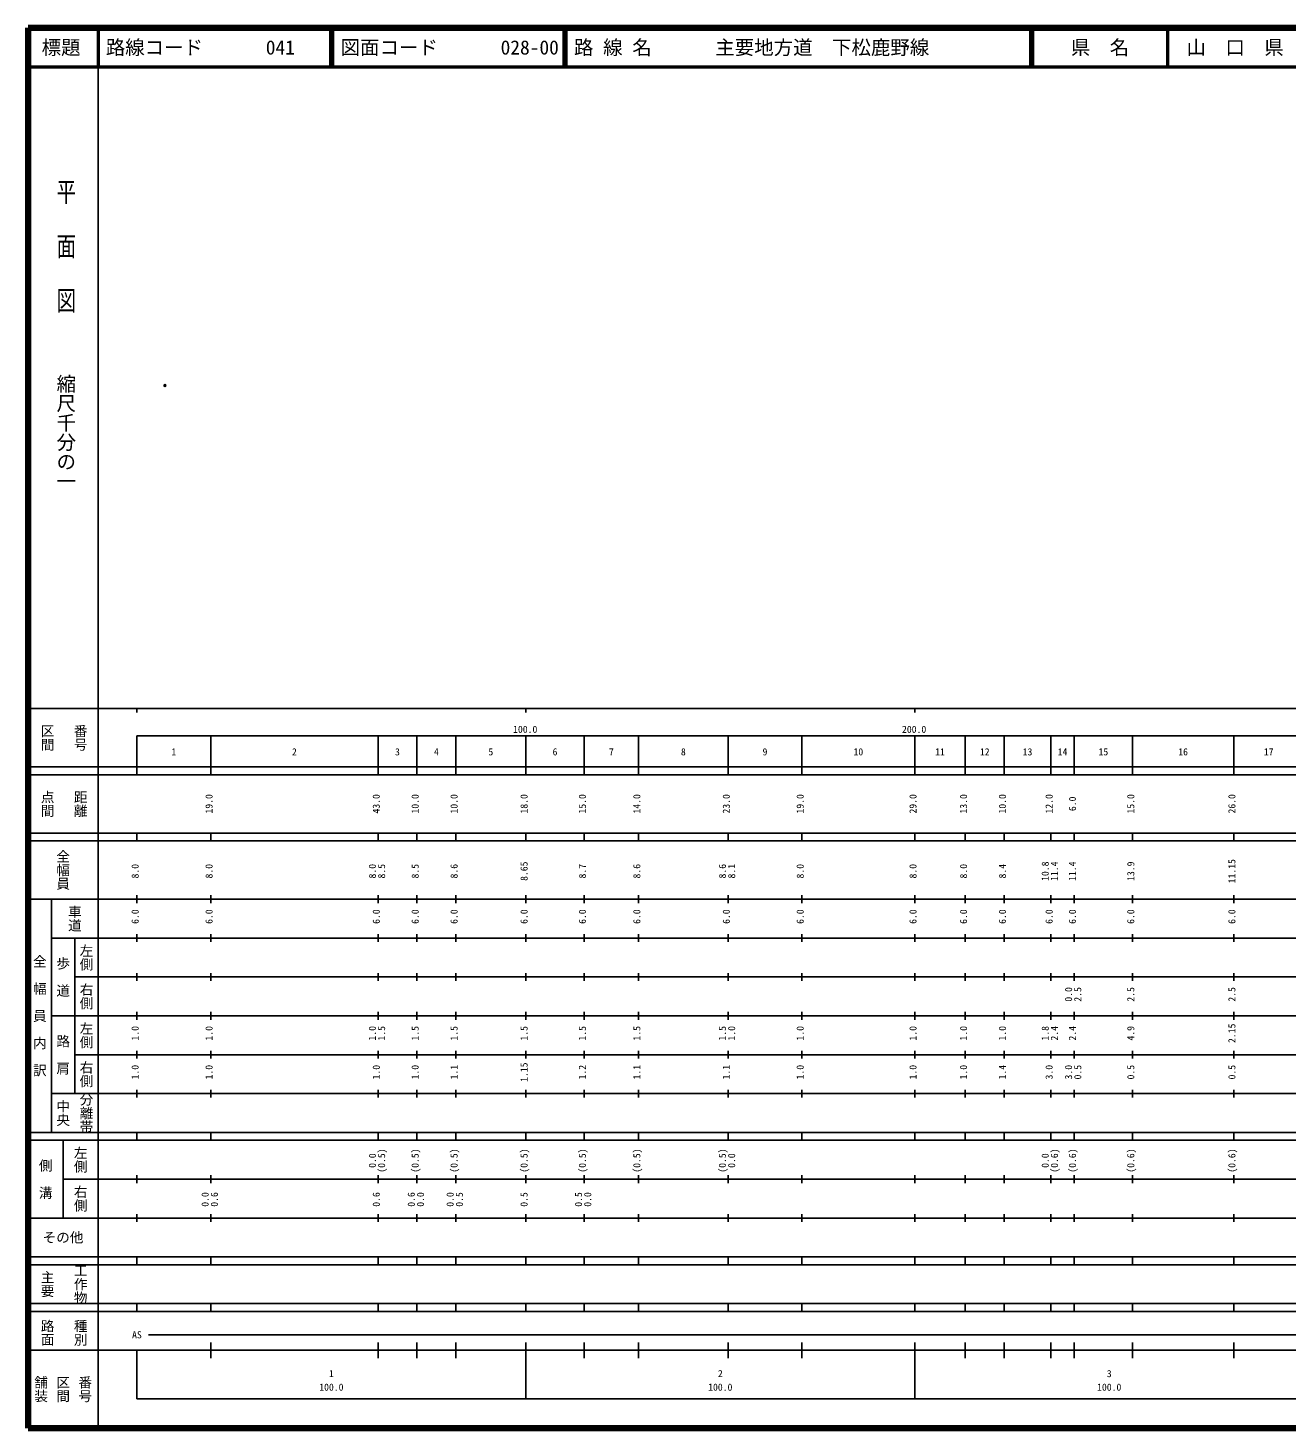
# Model space of a CAD drawing. Units: millimetres on the paper. Extents: x 40 to 680, y 20 to 380.
# Drawn here: x 40 to 363.7, y 20 to 380 of the extents above; entities that cross this region are included whole.
import ezdxf
from ezdxf.enums import TextEntityAlignment as Align

# ---------------------------------------------------------------- set-up
doc = ezdxf.new("R2010")
doc.units = ezdxf.units.MM
doc.header["$PDMODE"] = 32
doc.header["$PDSIZE"] = 0.5
doc.layers.add('M-OTRS', color=6, linetype='Continuous')
doc.layers.add('M-TTL-TXT', color=7, linetype='Continuous')
for name, color, linetype, lineweight in [('M-TTL', 2, 'Continuous', 140), ('M-TTL-BAND', 7, 'Continuous', 25), ('M-TTL-LINE', 7, 'Continuous', 50)]:
    doc.layers.add(name, color=color, linetype=linetype, lineweight=lineweight)
doc.styles.add('@ＭＳ ゴシック', font='')
doc.styles.add('ＭＳ ゴシック', font='')
doc.styles.get('@ＭＳ ゴシック').set_extended_font_data('@MS Gothic')
doc.styles.get('ＭＳ ゴシック').set_extended_font_data('MS Gothic')

msp = doc.modelspace()

# ---------------------------------------------------------------- linework, layer by layer
at = {"layer": 'M-OTRS'}
msp.add_point((75.218, 288.066), dxfattribs=at)
at = {"layer": 'M-TTL'}
for p, q in [((40, 380), (40, 20)), ((680, 380), (40, 380)), ((40, 20), (680, 20))]:
    msp.add_line(p, q, dxfattribs=at)
at = {"layer": 'M-TTL-BAND'}
for p, q in [((58, 370), (58, 20)), ((40, 205), (579, 205)), ((68, 205), (68, 204)), ((168, 205), (168, 204)), ((268, 205), (268, 204)), ((68, 198), (579, 198)), ((68, 198), (68, 188)), ((87, 188), (87, 198)), ((130, 188), (130, 198)), ((140, 188), (140, 198)), ((150, 188), (150, 198)), ((168, 188), (168, 198)), ((183, 188), (183, 198)), ((197, 188), (197, 198)), ((220, 188), (220, 198)), ((239, 188), (239, 198)), ((268, 188), (268, 198)), ((281, 188), (281, 198)), ((291, 188), (291, 198)), ((303, 188), (303, 198)), ((309, 188), (309, 198)), ((324, 188), (324, 198)), ((350, 188), (350, 198)), ((40, 190), (579, 190)), ((40, 188), (579, 188)), ((40, 173), (579, 173)), ((68, 171), (68, 173)), ((87, 171), (87, 173)), ((130, 171), (130, 173)), ((140, 171), (140, 173)), ((150, 171), (150, 173)), ((168, 171), (168, 173)), ((183, 171), (183, 173)), ((197, 171), (197, 173)), ((220, 171), (220, 173)), ((239, 171), (239, 173)), ((268, 171), (268, 173)), ((281, 171), (281, 173)), ((291, 171), (291, 173)), ((303, 171), (303, 173)), ((309, 171), (309, 173)), ((324, 171), (324, 173)), ((350, 171), (350, 173)), ((40, 171), (579, 171)), ((40, 156), (579, 156)), ((46, 96), (46, 156)), ((68, 155), (68, 157)), ((87, 155), (87, 157)), ((130, 155), (130, 157)), ((140, 155), (140, 157)), ((150, 155), (150, 157)), ((168, 155), (168, 157)), ((183, 155), (183, 157)), ((197, 155), (197, 157)), ((220, 155), (220, 157)), ((239, 155), (239, 157)), ((268, 155), (268, 157)), ((281, 155), (281, 157)), ((291, 155), (291, 157)), ((303, 155), (303, 157)), ((309, 155), (309, 157)), ((324, 155), (324, 157)), ((350, 155), (350, 157)), ((46, 146), (579, 146)), ((52, 146), (52, 106)), ((68, 145), (68, 147)), ((87, 145), (87, 147)), ((130, 145), (130, 147)), ((140, 145), (140, 147)), ((150, 145), (150, 147)), ((168, 145), (168, 147)), ((183, 145), (183, 147)), ((197, 145), (197, 147)), ((220, 145), (220, 147)), ((239, 145), (239, 147)), ((268, 145), (268, 147)), ((281, 145), (281, 147)), ((291, 145), (291, 147)), ((303, 145), (303, 147)), ((309, 145), (309, 147)), ((324, 145), (324, 147)), ((350, 145), (350, 147)), ((68, 135), (68, 137)), ((87, 135), (87, 137)), ((130, 135), (130, 137)), ((140, 135), (140, 137)), ((150, 135), (150, 137)), ((168, 135), (168, 137)), ((183, 135), (183, 137)), ((197, 135), (197, 137)), ((220, 135), (220, 137)), ((239, 135), (239, 137)), ((268, 135), (268, 137)), ((281, 135), (281, 137)), ((291, 135), (291, 137)), ((303, 135), (303, 137)), ((309, 135), (309, 137)), ((324, 135), (324, 137)), ((350, 135), (350, 137)), ((52, 136), (579, 136)), ((46, 126), (579, 126)), ((68, 125), (68, 127)), ((87, 125), (87, 127)), ((130, 125), (130, 127)), ((140, 125), (140, 127)), ((150, 125), (150, 127)), ((168, 125), (168, 127)), ((183, 125), (183, 127)), ((197, 125), (197, 127)), ((220, 125), (220, 127)), ((239, 125), (239, 127)), ((268, 125), (268, 127)), ((281, 125), (281, 127)), ((291, 125), (291, 127)), ((303, 125), (303, 127)), ((309, 125), (309, 127)), ((324, 125), (324, 127)), ((350, 125), (350, 127)), ((52, 116), (579, 116)), ((68, 115), (68, 117)), ((87, 115), (87, 117)), ((130, 115), (130, 117)), ((140, 115), (140, 117)), ((150, 115), (150, 117)), ((168, 115), (168, 117)), ((183, 115), (183, 117)), ((197, 115), (197, 117)), ((220, 115), (220, 117)), ((239, 115), (239, 117)), ((268, 115), (268, 117)), ((281, 115), (281, 117)), ((291, 115), (291, 117)), ((303, 115), (303, 117)), ((309, 115), (309, 117)), ((324, 115), (324, 117)), ((350, 115), (350, 117)), ((46, 106), (579, 106)), ((68, 105), (68, 107)), ((87, 105), (87, 107)), ((130, 105), (130, 107)), ((140, 105), (140, 107)), ((150, 105), (150, 107)), ((168, 105), (168, 107)), ((183, 105), (183, 107)), ((197, 105), (197, 107)), ((220, 105), (220, 107)), ((239, 105), (239, 107)), ((268, 105), (268, 107)), ((281, 105), (281, 107)), ((291, 105), (291, 107)), ((303, 105), (303, 107)), ((309, 105), (309, 107)), ((324, 105), (324, 107)), ((350, 105), (350, 107)), ((40, 96), (579, 96)), ((40, 94), (579, 94)), ((49, 94), (49, 74)), ((68, 94), (68, 96)), ((87, 94), (87, 96)), ((130, 94), (130, 96)), ((140, 94), (140, 96)), ((150, 94), (150, 96)), ((168, 94), (168, 96)), ((183, 94), (183, 96)), ((197, 94), (197, 96)), ((220, 94), (220, 96)), ((239, 94), (239, 96)), ((268, 94), (268, 96)), ((281, 94), (281, 96)), ((291, 94), (291, 96)), ((303, 94), (303, 96)), ((309, 94), (309, 96)), ((324, 94), (324, 96)), ((350, 94), (350, 96)), ((49, 84), (579, 84)), ((68, 83), (68, 85)), ((87, 83), (87, 85)), ((130, 83), (130, 85)), ((140, 83), (140, 85)), ((150, 83), (150, 85)), ((168, 83), (168, 85)), ((183, 83), (183, 85)), ((197, 83), (197, 85)), ((220, 83), (220, 85)), ((239, 83), (239, 85)), ((268, 83), (268, 85)), ((281, 83), (281, 85)), ((291, 83), (291, 85)), ((303, 83), (303, 85)), ((309, 83), (309, 85)), ((324, 83), (324, 85)), ((350, 83), (350, 85)), ((40, 74), (579, 74)), ((68, 73), (68, 75)), ((87, 73), (87, 75)), ((130, 73), (130, 75)), ((140, 73), (140, 75)), ((150, 73), (150, 75)), ((168, 73), (168, 75)), ((183, 73), (183, 75)), ((197, 73), (197, 75)), ((220, 73), (220, 75)), ((239, 73), (239, 75)), ((268, 73), (268, 75)), ((281, 73), (281, 75)), ((291, 73), (291, 75)), ((303, 73), (303, 75)), ((309, 73), (309, 75)), ((324, 73), (324, 75)), ((350, 73), (350, 75)), ((40, 64), (579, 64)), ((40, 62), (579, 62)), ((68, 62), (68, 64)), ((87, 62), (87, 64)), ((130, 62), (130, 64)), ((140, 62), (140, 64)), ((150, 62), (150, 64)), ((168, 62), (168, 64)), ((183, 62), (183, 64)), ((197, 62), (197, 64)), ((220, 62), (220, 64)), ((239, 62), (239, 64)), ((268, 62), (268, 64)), ((281, 62), (281, 64)), ((291, 62), (291, 64)), ((303, 62), (303, 64)), ((309, 62), (309, 64)), ((324, 62), (324, 64)), ((350, 62), (350, 64)), ((40, 52), (579, 52)), ((68, 50), (68, 52)), ((87, 50), (87, 52)), ((130, 50), (130, 52)), ((140, 50), (140, 52)), ((150, 50), (150, 52)), ((168, 50), (168, 52)), ((183, 50), (183, 52)), ((197, 50), (197, 52)), ((220, 50), (220, 52)), ((239, 50), (239, 52)), ((268, 50), (268, 52)), ((281, 50), (281, 52)), ((291, 50), (291, 52)), ((303, 50), (303, 52)), ((309, 50), (309, 52)), ((324, 50), (324, 52)), ((350, 50), (350, 52)), ((40, 50), (579, 50)), ((71, 44), (565, 44)), ((40, 40), (579, 40)), ((68, 40), (68, 27.5)), ((87, 38), (87, 42)), ((130, 38), (130, 42)), ((140, 38), (140, 42)), ((150, 38), (150, 42)), ((168, 27.5), (168, 42)), ((183, 38), (183, 42)), ((197, 38), (197, 42)), ((220, 38), (220, 42)), ((239, 38), (239, 42)), ((268, 27.5), (268, 42)), ((281, 38), (281, 42)), ((291, 38), (291, 42)), ((303, 38), (303, 42)), ((309, 38), (309, 42)), ((324, 38), (324, 42)), ((350, 38), (350, 42)), ((68, 27.5), (579, 27.5))]:
    msp.add_line(p, q, dxfattribs=at)
at = {"layer": 'M-TTL-LINE'}
for p, q in [((58, 380), (58, 370)), ((117.75, 380), (117.75, 370)), ((118.25, 380), (118.25, 370)), ((177.75, 380), (177.75, 370)), ((178.25, 380), (178.25, 370)), ((297.75, 380), (297.75, 370)), ((298.25, 380), (298.25, 370)), ((333, 380), (333, 370)), ((40, 370), (680, 370))]:
    msp.add_line(p, q, dxfattribs=at)

# ---------------------------------------------------------------- texts
at = {"layer": 'M-TTL-BAND', "style": '@ＭＳ ゴシック', "width": 1.4}
msp.add_text('平  面  図', height=3.666, rotation=270, dxfattribs=at).set_placement((49.777, 306.475), align=Align.MIDDLE_RIGHT)
at = {"layer": 'M-TTL-BAND', "style": '@ＭＳ ゴシック'}
msp.add_text('縮尺千分の一', height=3.666, rotation=270, dxfattribs=at).set_placement((49.777, 261.03), align=Align.MIDDLE_RIGHT)
for s, p in [('区間', (45, 197.5)), ('番号', (53.5, 197.5)), ('点間', (45, 180.5)), ('距離', (53.5, 180.5)), ('全幅員', (49, 163.5)), ('車道', (52, 151)), ('左側', (55, 141)), ('全\u3000幅\u3000員\u3000内\u3000訳', (43, 126)), ('歩\u3000道', (49, 136)), ('右側', (55, 131)), ('左側', (55, 121)), ('路\u3000肩', (49, 116)), ('右側', (55, 111)), ('分離帯', (55, 101)), ('中央', (49, 101)), ('左側', (53.5, 89)), ('側\u3000溝', (44.5, 84)), ('右側', (53.5, 79)), ('工作物', (53.5, 57)), ('主要', (45, 57)), ('路面', (45, 44.5)), ('種別', (53.5, 44.5)), ('舗装', (43.333, 30)), ('区間', (49, 30)), ('番号', (54.667, 30))]:
    msp.add_text(s, height=2.566, rotation=270, dxfattribs=at).set_placement(p, align=Align.MIDDLE_CENTER)
at = {"layer": 'M-TTL-BAND', "style": 'ＭＳ ゴシック'}
for s, p in [('100.0', (167.844, 198.195)), ('200.0', (267.844, 198.195)), ('1', (77.5, 192.405)), ('2', (108.5, 192.405)), ('3', (135, 192.405)), ('4', (145, 192.405)), ('5', (159, 192.405)), ('6', (175.5, 192.405)), ('7', (190, 192.405)), ('8', (208.5, 192.405)), ('9', (229.5, 192.405)), ('10', (253.5, 192.405)), ('11', (274.5, 192.405)), ('12', (286, 192.405)), ('13', (297, 192.405)), ('14', (306, 192.405)), ('15', (316.5, 192.405)), ('16', (337, 192.405)), ('17', (359, 192.405)), ('AS', (68, 42.5)), ('1', (118, 32.523)), ('2', (218, 32.523)), ('3', (318, 32.523)), ('100.0', (118, 29.033)), ('100.0', (218, 29.033)), ('100.0', (318, 29.033))]:
    msp.add_text(s, height=1.833, dxfattribs=at).set_placement(p, align=Align.BOTTOM_CENTER)
for s, p in [('19.0', (88, 180.5)), ('43.0', (131, 180.5)), ('10.0', (141, 180.5)), ('10.0', (151, 180.5)), ('18.0', (169, 180.5)), ('15.0', (184, 180.5)), ('14.0', (198, 180.5)), ('23.0', (221, 180.5)), ('19.0', (240, 180.5)), ('29.0', (269, 180.5)), ('13.0', (282, 180.5)), ('10.0', (292, 180.5)), ('12.0', (304, 180.5)), ('6.0', (310, 180.5)), ('15.0', (325, 180.5)), ('26.0', (351, 180.5)), ('11.15', (351, 163.174)), ('8.0', (69, 163.174)), ('8.0', (88, 163.174)), ('8.0', (130, 163.174)), ('8.5', (132.37, 163.174)), ('8.5', (141, 163.174)), ('8.6', (151, 163.174)), ('8.65', (169, 163.174)), ('8.7', (184, 163.174)), ('8.6', (198, 163.174)), ('8.6', (220, 163.174)), ('8.1', (222.37, 163.174)), ('8.0', (240, 163.174)), ('8.0', (269, 163.174)), ('8.0', (282, 163.174)), ('8.4', (292, 163.174)), ('10.8', (303, 163.174)), ('11.4', (305.37, 163.174)), ('11.4', (310, 163.174)), ('13.9', (325, 163.174)), ('6.0', (69, 151.5)), ('6.0', (88, 151.5)), ('6.0', (131, 151.5)), ('6.0', (141, 151.5)), ('6.0', (151, 151.5)), ('6.0', (169, 151.5)), ('6.0', (184, 151.5)), ('6.0', (198, 151.5)), ('6.0', (221, 151.5)), ('6.0', (240, 151.5)), ('6.0', (269, 151.5)), ('6.0', (282, 151.5)), ('6.0', (292, 151.5)), ('6.0', (304, 151.5)), ('6.0', (310, 151.5)), ('6.0', (325, 151.5)), ('6.0', (351, 151.5)), ('0.0', (309, 131.5)), ('2.5', (311.37, 131.5)), ('2.5', (325, 131.5)), ('2.5', (351, 131.5)), ('1.0', (69, 121.5)), ('1.0', (88, 121.5)), ('1.0', (130, 121.5)), ('1.5', (132.37, 121.5)), ('1.5', (141, 121.5)), ('1.5', (151, 121.5)), ('1.5', (169, 121.5)), ('1.5', (184, 121.5)), ('1.5', (198, 121.5)), ('1.5', (220, 121.5)), ('1.0', (222.37, 121.5)), ('1.0', (240, 121.5)), ('1.0', (269, 121.5)), ('1.0', (282, 121.5)), ('1.0', (292, 121.5)), ('1.8', (303, 121.5)), ('2.4', (305.37, 121.5)), ('2.4', (310, 121.5)), ('4.9', (325, 121.5)), ('2.15', (351, 121.5)), ('1.0', (69, 111.5)), ('1.0', (88, 111.5)), ('1.0', (131, 111.5)), ('1.0', (141, 111.5)), ('1.1', (151, 111.5)), ('1.15', (169, 111.5)), ('1.2', (184, 111.5)), ('1.1', (198, 111.5)), ('1.1', (221, 111.5)), ('1.0', (240, 111.5)), ('1.0', (269, 111.5)), ('1.0', (282, 111.5)), ('1.4', (292, 111.5)), ('3.0', (304, 111.5)), ('3.0', (309, 111.5)), ('0.5', (311.37, 111.5)), ('0.5', (325, 111.5)), ('0.5', (351, 111.5)), ('0.0', (130, 88.764)), ('(0.5)', (132.37, 88.764)), ('(0.5)', (141, 88.764)), ('(0.5)', (151, 88.764)), ('(0.5)', (169, 88.764)), ('(0.5)', (184, 88.764)), ('(0.5)', (198, 88.764)), ('(0.5)', (220, 88.764)), ('0.0', (222.37, 88.764)), ('0.0', (303, 88.764)), ('(0.6)', (305.37, 88.764)), ('(0.6)', (310, 88.764)), ('(0.6)', (325, 88.764)), ('(0.6)', (351, 88.764)), ('0.0', (87, 78.764)), ('0.6', (89.37, 78.764)), ('0.6', (131, 78.764)), ('0.6', (140, 78.764)), ('0.0', (142.37, 78.764)), ('0.0', (150, 78.764)), ('0.5', (152.37, 78.764)), ('0.5', (169, 78.764)), ('0.5', (183, 78.764)), ('0.0', (185.37, 78.764))]:
    msp.add_text(s, height=1.833, rotation=90, dxfattribs=at).set_placement(p, align=Align.BOTTOM_CENTER)
msp.add_text('その他', height=2.566, dxfattribs=at).set_placement((49, 69), align=Align.MIDDLE_CENTER)
at = {"layer": 'M-TTL-TXT', "style": 'ＭＳ ゴシック'}
for s, p in [('標題', (48.5, 375)), ('県\u3000名', (315.625, 375)), ('山\u3000口\u3000県', (350.375, 375))]:
    msp.add_text(s, height=3.666, dxfattribs=at).set_placement(p, align=Align.MIDDLE_CENTER)
for s, p in [('路線コード', (60, 375)), ('041', (101.142, 375)), ('図面コード', (120.38, 375)), ('028-00', (161.521, 375)), ('路 線 名', (180.38, 375)), ('主要地方道\u3000下松鹿野線', (216.734, 375))]:
    msp.add_text(s, height=3.666, dxfattribs=at).set_placement(p, align=Align.MIDDLE_LEFT)

doc.saveas('drawing.dxf')
